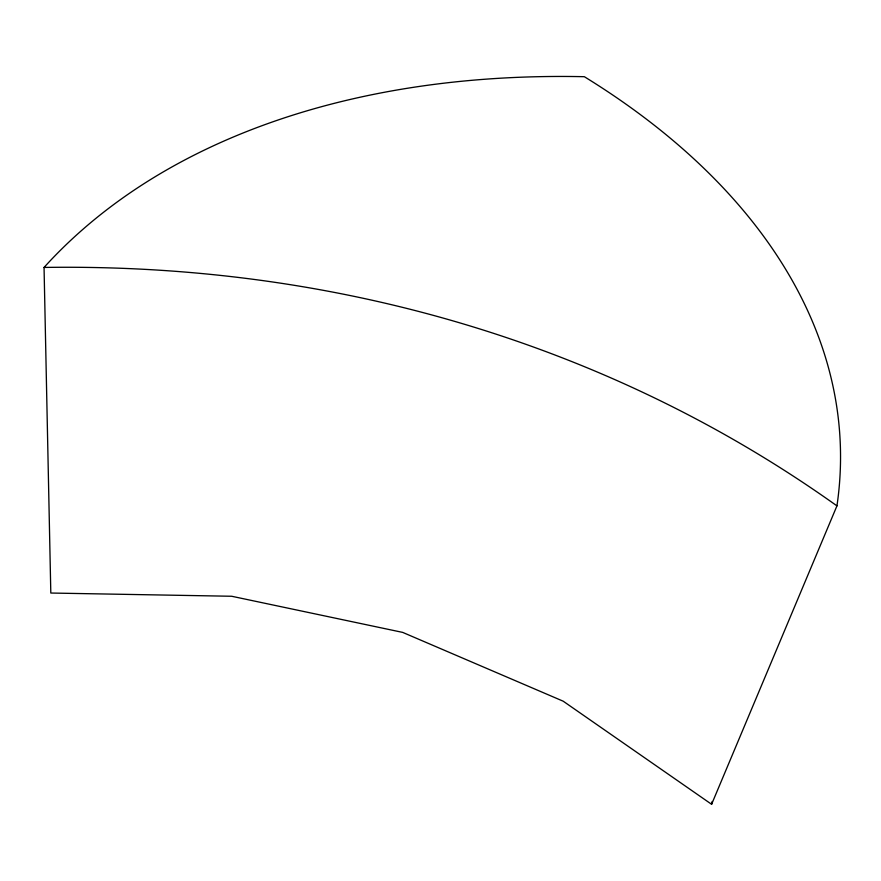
<?xml version="1.0" encoding="UTF-8"?>
<svg xmlns="http://www.w3.org/2000/svg" width="881" height="881" viewBox="0 0 881 881"><rect width="100%" height="100%" fill="white"/><g stroke="black" fill="none" stroke-linecap="round" stroke-linejoin="round"><path stroke-width="1.32" d="M711.606 804.298L836.95 505.87A929.279 556.385 -1.2 0 0 584.345 76.702A961.215 632.591 24.8 0 0 44.05 267.439L50.812 593.034L231.703 596.261L402.705 632.404L563.179 701.188L711.606 804.298A759.488 553.951 -7.1 0 0 712.145 801.468M44.05 267.439A1917.298 1547.465 -56 0 1 836.95 505.87"/></g></svg>
